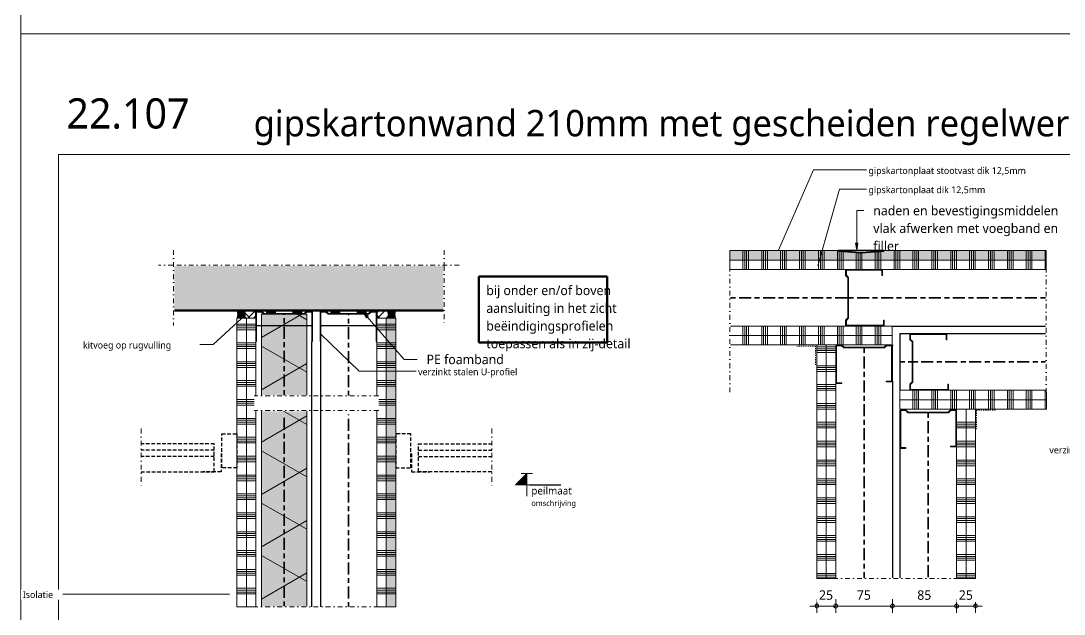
# Model space of a CAD drawing. Header units: millimetres. Extents: x -617 to 12931, y -7813 to -1363.
# Drawn here: x 4071 to 5451, y -3617 to -2831 of the extents above; entities that cross this region are included whole.
import ezdxf

# ---------------------------------------------------------------- set-up
doc = ezdxf.new("R2010")
doc.units = ezdxf.units.MM
for name, pattern in [('Center', [31.75, 6.35, -4.7625, 15.875, -4.7625]), ('Dash dot', [15.875, 6.35, -4.7625, 0, -4.7625]), ('Hidden', [7.14375, 4.7625, -2.38125]), ('Streep 1_5', [3, 1.5, -1.5])]:
    doc.linetypes.add(name, pattern=pattern)
for name, color, linetype, lineweight in [('A-ANNO-DIMS', 211, 'Continuous', 13), ('A-ANNO-DIMS-5', 211, 'Continuous', 13), ('A-ANNO-IDEN', 131, 'Continuous', 18), ('A-ANNO-NOTE', 131, 'Continuous', 18), ('A-DETL', 90, 'Continuous', 13), ('A-DETL-CNTR', 5, 'Center', 35), ('A-DETL-GENF', 92, 'Continuous', 18), ('A-DETL-HDLN', 90, 'Hidden', 25), ('A-DETL-MBND', 5, 'Continuous', 25), ('G-ANNO-TEXT', 231, 'Continuous', 13)]:
    doc.layers.add(name, color=color, linetype=linetype, lineweight=lineweight)
doc.styles.add('Segoe UI', font='segoeui.ttf', dxfattribs={"height": 7.5})
doc.styles.add('Segoe UI_1', font='segoeui.ttf', dxfattribs={"height": 10})
doc.styles.add('Segoe UI_2', font='segoeui.ttf', dxfattribs={"height": 9})
doc.styles.add('Segoe UI_3', font='segoeui.ttf', dxfattribs={"height": 12.5})
doc.styles.add('Segoe UI_5', font='segoeui.ttf', dxfattribs={"height": 40})
doc.styles.add('Segoe UI_6', font='segoeui.ttf', dxfattribs={"height": 35})
doc.dimstyles.new('2_5_mm', dxfattribs={"dimscale": 304.8, "dimtxt": 13.092049, "dimasz": 0.016404, "dimexe": 0.029528, "dimexo": 0.0625, "dimgap": 0.014764, "dimtad": 1, "dimdec": 0, "dimzin": 0, "dimdsep": 46, "dimtxsty": 'Segoe UI_3', "dimblk1": 'DOTBLANK', "dimblk2": 'DOTBLANK', "dimsah": 1, "dimcen": 0.09, "dimdle": 0.029528, "dimazin": 0, "dimtfac": 1, "dimtdec": 4, "dimtix": 1, "dimtmove": 0, "dimatfit": 3, "dimfxl": 0.029528, "dimfxlon": 1, "dimtvp": 1, "dimtfill": 1, "dimtolj": 1, "dimtzin": 0, "dimarcsym": 2})

# ---------------------------------------------------------------- blocks, each defined once
blk = doc.blocks.new('42 isolatie - Type 1-3760024-22_1 Principedetails metalstud')
at = {"layer": 'A-DETL-GENF'}
h = blk.add_hatch(color=256, dxfattribs=at)
h.paths.add_polyline_path([(386.8, -0.8), (128.6, -0.8), (128.6, -60.8), (386.8, -60.8)])
h.paths.add_polyline_path([(107.2, -60.8), (107.2, -0.8), (0.3, -0.8), (0.3, -60.8), (38.2, -60.8)])
at = {"layer": 'A-DETL-GENF', "lineweight": 13}
h = blk.add_hatch(dxfattribs=at)
h.set_pattern_fill('FP_2', color=256, style=0, pattern_type=2)
h.set_pattern_definition([(300, (0, -60.8), (-51.9615, -30), []), (240, (0, -60.8), (-51.9615, 30), [])])
h.paths.add_polyline_path([(386.8, -0.8), (128.6, -0.8), (128.6, -60.8), (386.8, -60.8)])
h.paths.add_polyline_path([(107.2, -60.8), (107.2, -0.8), (0.3, -0.8), (0.3, -60.8), (38.2, -60.8)])
at = {"layer": 'A-DETL-GENF'}
for p, q in [((107.2, -0.8), (0.3, -0.8)), ((0.3, -0.8), (0.3, -3.9)), ((107.2, -0.8), (0.3, -0.8)), ((0.3, -0.8), (0.3, -3.9)), ((0.3, -3.9), (0.3, -57.7)), ((386.8, -0.8), (128.6, -0.8)), ((386.8, -0.8), (128.6, -0.8)), ((0.3, -57.7), (0.3, -60.8)), ((0.3, -57.7), (0.3, -60.8)), ((0.3, -60.8), (107.2, -60.8)), ((0.3, -60.8), (107.2, -60.8)), ((128.6, -60.8), (386.8, -60.8)), ((128.6, -60.8), (386.8, -60.8))]:
    blk.add_line(p, q, dxfattribs=at)
blk = doc.blocks.new('40  gipsplaat - D12_5-V214-22_1 Principedetails metalstud')
at = {"layer": 'A-DETL-GENF', "lineweight": 13}
h = blk.add_hatch(dxfattribs=at)
h.set_pattern_fill('FP_256', color=256, style=0, pattern_type=2)
h.set_pattern_definition([(90, (-3234.827, -4381.69), (-25, 1e-15), []), (90, (-3237.327, -4381.69), (-25, 1e-15), []), (90, (-3239.827, -4381.69), (-25, 1e-15), []), (90, (-3242.327, -4381.69), (-25, 1e-15), [])])
h.paths.add_polyline_path([(382.5, -2.5), (381.5, -2.5), (381.5, 0), (123.4, 0), (123.4, -2.5), (101.9, -2.5), (101.9, 0), (0, 0), (0, -12.5), (382.5, -12.5)])
at = {"layer": 'A-DETL-GENF'}
for p, q in [((31, 0), (0, 0)), ((0, 0), (0, -2.7)), ((0, 0), (0, -2.7)), ((101.9, 0), (31, 0)), ((101.9, 0), (31, 0)), ((381.5, 0), (123.4, 0)), ((381.5, 0), (123.4, 0)), ((0, -2.7), (0, -12.5)), ((0, -2.7), (0, -12.5)), ((0, -12.5), (382.5, -12.5)), ((382.5, -12.5), (382.5, -2.5)), ((382.5, -12.5), (382.5, -2.5))]:
    blk.add_line(p, q, dxfattribs=at)
blk = doc.blocks.new('40  gipsplaat - D12_5-V215-22_1 Principedetails metalstud')
at = {"layer": 'A-DETL-GENF', "lineweight": 13}
h = blk.add_hatch(dxfattribs=at)
h.set_pattern_fill('FP_257', color=256, style=0, pattern_type=2)
h.set_pattern_definition([(90, (-3234.827, -4369.19), (-25, 1e-15), []), (90, (-3237.327, -4369.19), (-25, 1e-15), []), (90, (-3239.827, -4369.19), (-25, 1e-15), []), (90, (-3242.327, -4369.19), (-25, 1e-15), [])])
h.paths.add_polyline_path([(382.5, 0), (0, 0), (0, -12.5), (382.5, -12.5)])
at = {"layer": 'A-DETL-GENF'}
for p, q in [((382.5, 0), (0, 0)), ((0, 0), (0, -12.5)), ((382.5, 0), (0, 0)), ((382.5, -12.5), (382.5, 0)), ((382.5, -12.5), (382.5, 0)), ((0, -12.5), (382.5, -12.5)), ((0, -12.5), (382.5, -12.5))]:
    blk.add_line(p, q, dxfattribs=at)
blk = doc.blocks.new('40  gipsplaat - D12_5-V216-22_1 Principedetails metalstud')
at = {"layer": 'A-DETL-GENF', "lineweight": 13}
h = blk.add_hatch(dxfattribs=at)
h.set_pattern_fill('FP_258', color=256, style=0, pattern_type=2)
h.set_pattern_definition([(90, (-3234.827, -4554.19), (-25, 1e-15), []), (90, (-3237.327, -4554.19), (-25, 1e-15), []), (90, (-3239.827, -4554.19), (-25, 1e-15), []), (90, (-3242.327, -4554.19), (-25, 1e-15), [])])
h.paths.add_polyline_path([(382.5, 0), (0, 0), (0, -12.5), (101.9, -12.5), (101.9, -10), (123.4, -10), (123.4, -12.5), (381.5, -12.5), (381.5, -10), (382.5, -10)])
at = {"layer": 'A-DETL-GENF'}
for p, q in [((382.5, 0), (0, 0)), ((0, 0), (0, -9.8)), ((0, 0), (0, -9.8)), ((382.5, -10), (382.5, 0)), ((382.5, -10), (382.5, 0)), ((0, -9.8), (0, -12.5)), ((0, -9.8), (0, -12.5)), ((0, -12.5), (31, -12.5)), ((31, -12.5), (101.9, -12.5)), ((31, -12.5), (101.9, -12.5)), ((123.4, -12.5), (381.5, -12.5)), ((123.4, -12.5), (381.5, -12.5))]:
    blk.add_line(p, q, dxfattribs=at)
blk = doc.blocks.new('40  gipsplaat - stootvast D12_5-V217-22_1 Principedetails metalstud')
at = {"layer": 'A-DETL-GENF'}
blk.add_hatch(color=256, dxfattribs=at).paths.add_polyline_path([(382.5, 0), (0, 0), (0, -12.5), (382.5, -12.5)])
at = {"layer": 'A-DETL-GENF', "lineweight": 13}
h = blk.add_hatch(dxfattribs=at)
h.set_pattern_fill('FP_259', color=256, style=0, pattern_type=2)
h.set_pattern_definition([(90, (-3234.827, -4566.69), (-25, 1e-15), []), (90, (-3237.327, -4566.69), (-25, 1e-15), []), (90, (-3239.827, -4566.69), (-25, 1e-15), []), (90, (-3242.327, -4566.69), (-25, 1e-15), [])])
h.paths.add_polyline_path([(382.5, -12.5), (382.5, 0), (0, 0), (0, -12.5), (32.9, -12.5)])
at = {"layer": 'A-DETL-GENF'}
for p, q in [((382.5, 0), (0, 0)), ((0, 0), (0, -12.5)), ((382.5, 0), (0, 0)), ((382.5, -12.5), (382.5, 0)), ((382.5, -12.5), (382.5, 0)), ((0, -12.5), (382.5, -12.5)), ((0, -12.5), (382.5, -12.5))]:
    blk.add_line(p, q, dxfattribs=at)
blk = doc.blocks.new('00 afbreeklijn 1 s l - Type 1-V18-22_1 Principedetails metalstud')
at = {"layer": 'A-DETL-GENF', "linetype": 'Dash dot'}
blk.add_line((145, 0), (-20, 0), dxfattribs=at)
blk = doc.blocks.new('00 afbreeklijn 1 s l - Type 1-2338397-22_1 Principedetails metalstud')
at = {"layer": 'A-DETL-GENF', "linetype": 'Dash dot'}
blk.add_line((57, 0), (-20, 0), dxfattribs=at)
blk = doc.blocks.new('00 afbreeklijn 1 s l - Type 1-2338398-22_1 Principedetails metalstud')
at = {"layer": 'A-DETL-GENF', "linetype": 'Dash dot'}
blk.add_line((57, 0), (-20, 0), dxfattribs=at)
blk = doc.blocks.new('00 afbreeklijn 1 s l - Type 1-2338400-22_1 Principedetails metalstud')
at = {"layer": 'A-DETL-GENF', "linetype": 'Dash dot'}
for p, q in [((145, 0), (-20, 0)), ((145, -19.5), (-20, -19.5))]:
    blk.add_line(p, q, dxfattribs=at)
blk = doc.blocks.new('22 metalstud profiel - 75 mm hor-4394542-22_1 Principedetails metalstud')
at = {"layer": 'A-DETL-GENF'}
for points in [[(-36.5, 40), (-37.5, 40), (-37.5, 1), (-36.5, 0), (-29.5, 0), (-26.5, 3), (26.5, 3), (29.5, 0), (36.5, 0), (37.5, 1), (37.5, 40), (36.5, 40), (36.5, 1), (29.9, 1), (26.9, 4), (-26.9, 4), (-29.9, 1), (-36.5, 1)], [(-23.5, 3), (-23.5, -1), (-11.5, -1), (-11.5, 3)], [(23.5, 3), (11.5, 3), (11.5, -1), (23.5, -1)]]:
    blk.add_hatch(color=256, dxfattribs=at).paths.add_polyline_path(points)
for p, q in [((-36.5, 40), (-37.5, 40)), ((-37.5, 40), (-37.5, 1)), ((-36.5, 1), (-36.5, 40)), ((36.5, 40), (36.5, 1)), ((37.5, 40), (36.5, 40)), ((37.5, 40), (36.5, 40)), ((37.5, 1), (37.5, 40)), ((-37.5, 1), (-36.5, 0)), ((-29.9, 1), (-36.5, 1)), ((-26.9, 4), (-29.9, 1)), ((-29.5, 0), (-26.5, 3)), ((26.9, 4), (-26.9, 4)), ((-26.5, 3), (26.5, 3)), ((-23.5, 3), (-23.5, -1)), ((-11.5, -1), (-11.5, 3)), ((11.5, 3), (11.5, -1)), ((23.5, -1), (23.5, 3)), ((26.5, 3), (29.5, 0)), ((29.9, 1), (26.9, 4)), ((36.5, 1), (29.9, 1)), ((36.5, 0), (37.5, 1)), ((-36.5, 0), (-29.5, 0)), ((29.5, 0), (36.5, 0))]:
    blk.add_line(p, q, dxfattribs=at)
blk = doc.blocks.new('40  gipsplaat - D12_5-V221-22_1 Principedetails metalstud')
at = {"layer": 'A-DETL-GENF', "lineweight": 13}
h = blk.add_hatch(dxfattribs=at)
h.set_pattern_fill('FP_262', color=256, style=0, pattern_type=2)
h.set_pattern_definition([(90, (-4998.935, 3160.406), (-25, 1e-15), []), (90, (-4996.435, 3160.406), (-25, 1e-15), []), (90, (-4993.935, 3160.406), (-25, 1e-15), []), (90, (-4991.435, 3160.406), (-25, 1e-15), [])])
h.paths.add_polyline_path([(1, 0), (417.7, 0), (417.7, 2.5), (418.7, 2.5), (418.7, 12.5), (0, 12.5), (0, 2.5), (1, 2.5)])
at = {"layer": 'A-DETL-GENF'}
for p, q in [((418.7, 12.5), (0, 12.5)), ((0, 12.5), (0, 2.5)), ((0, 12.5), (0, 2.5)), ((1, 0), (154.1, 0)), ((1, 0), (154.1, 0)), ((154.1, 0), (193.1, 0)), ((193.1, 0), (201.1, 0)), ((201.1, 0), (417.7, 0)), ((201.1, 0), (417.7, 0)), ((418.7, 2.5), (418.7, 12.5)), ((418.7, 2.5), (418.7, 12.5))]:
    blk.add_line(p, q, dxfattribs=at)
blk = doc.blocks.new('40  gipsplaat - stootvast D12_5-V222-22_1 Principedetails metalstud')
at = {"layer": 'A-DETL-GENF'}
blk.add_hatch(color=256, dxfattribs=at).paths.add_polyline_path([(0, 0), (418.7, 0), (418.7, 12.5), (203.8, 12.5), (203.8, 11.5), (174.3, 9.5), (173.3, 9.5), (143.8, 11.5), (143.8, 12.5), (0, 12.5)])
at = {"layer": 'A-DETL-GENF', "lineweight": 13}
h = blk.add_hatch(dxfattribs=at)
h.set_pattern_fill('FP_263', color=256, style=0, pattern_type=2)
h.set_pattern_definition([(90, (-4998.935, 3147.906), (-25, 1e-15), []), (90, (-4996.435, 3147.906), (-25, 1e-15), []), (90, (-4993.935, 3147.906), (-25, 1e-15), []), (90, (-4991.435, 3147.906), (-25, 1e-15), [])])
h.paths.add_polyline_path([(0, 0), (418.7, 0), (418.7, 12.5), (203.8, 12.5), (203.8, 11.5), (174.3, 9.5), (173.3, 9.5), (143.8, 11.5), (143.8, 12.5), (0, 12.5)])
at = {"layer": 'A-DETL-GENF'}
for p, q in [((143.8, 12.5), (0, 12.5)), ((0, 12.5), (0, 0)), ((143.8, 12.5), (0, 12.5)), ((0, 12.5), (0, 0)), ((0, 0), (418.7, 0)), ((0, 0), (418.7, 0)), ((418.7, 12.5), (203.8, 12.5)), ((418.7, 12.5), (203.8, 12.5)), ((418.7, 0), (418.7, 12.5)), ((418.7, 0), (418.7, 12.5))]:
    blk.add_line(p, q, dxfattribs=at)
blk = doc.blocks.new('40  gipsplaat - D12_5-V223-22_1 Principedetails metalstud')
at = {"layer": 'A-DETL-GENF', "lineweight": 13}
h = blk.add_hatch(dxfattribs=at)
h.set_pattern_fill('FP_264', color=256, style=0, pattern_type=2)
h.set_pattern_definition([(90, (-5223.866, 3332.906), (-25, 1e-15), []), (90, (-5221.366, 3332.906), (-25, 1e-15), []), (90, (-5218.866, 3332.906), (-25, 1e-15), []), (90, (-5216.366, 3332.906), (-25, 1e-15), [])])
h.paths.add_polyline_path([(14.2, 0), (193.8, 0), (193.8, 10), (192.8, 10), (192.8, 12.5), (0, 12.5), (0, 0), (13.2, 0)])
at = {"layer": 'A-DETL-GENF'}
for p, q in [((14.2, 12.5), (0, 12.5)), ((0, 12.5), (0, 0)), ((14.2, 12.5), (0, 12.5)), ((0, 12.5), (0, 0)), ((0, 0), (193.8, 0)), ((53.2, 12.5), (14.2, 12.5)), ((63.2, 12.5), (53.2, 12.5)), ((192.8, 12.5), (63.2, 12.5)), ((192.8, 12.5), (63.2, 12.5)), ((193.8, 0), (193.8, 10)), ((193.8, 0), (193.8, 10))]:
    blk.add_line(p, q, dxfattribs=at)
blk = doc.blocks.new('40  gipsplaat - D12_5-V224-22_1 Principedetails metalstud')
at = {"layer": 'A-DETL-GENF', "lineweight": 13}
h = blk.add_hatch(dxfattribs=at)
h.set_pattern_fill('FP_265', color=256, style=0, pattern_type=2)
h.set_pattern_definition([(90, (-5223.866, 3345.406), (-25, 1e-15), []), (90, (-5221.366, 3345.406), (-25, 1e-15), []), (90, (-5218.866, 3345.406), (-25, 1e-15), []), (90, (-5216.366, 3345.406), (-25, 1e-15), [])])
h.paths.add_polyline_path([(152.68, 0), (193.75, 0), (193.75, 12.5), (0, 12.5), (0, 0), (100, 0)])
at = {"layer": 'A-DETL-GENF'}
for p, q in [((193.75, 12.5), (0, 12.5)), ((0, 12.5), (0, 0)), ((193.75, 12.5), (0, 12.5)), ((0, 12.5), (0, 0)), ((0, 0), (75, 0)), ((0, 0), (75, 0)), ((75, 0), (100, 0)), ((100, 0), (193.75, 0)), ((100, 0), (193.75, 0)), ((193.75, 0), (193.75, 12.5)), ((193.75, 0), (193.75, 12.5))]:
    blk.add_line(p, q, dxfattribs=at)
blk = doc.blocks.new('40  gipsplaat - D12_5-V225-22_1 Principedetails metalstud')
at = {"layer": 'A-DETL-GENF', "lineweight": 13}
h = blk.add_hatch(dxfattribs=at)
h.set_pattern_fill('FP_266', color=256, style=0, pattern_type=2)
h.set_pattern_definition([(270, (3579.633, 5321.366), (25, 1e-15), []), (270, (3582.133, 5321.366), (25, 1e-15), []), (270, (3584.633, 5321.366), (25, 1e-15), []), (270, (3587.133, 5321.366), (25, 1e-15), [])])
h.paths.add_polyline_path([(0, 0), (224.2, 0), (224.2, 12.5), (1, 12.5), (1, 10), (0, 10)])
at = {"layer": 'A-DETL-GENF'}
for p, q in [((0, 10), (0, 0)), ((0, 10), (0, 0)), ((0, 0), (224.2, 0)), ((175.2, 12.5), (1, 12.5)), ((175.2, 12.5), (1, 12.5)), ((183.2, 12.5), (175.2, 12.5)), ((222.2, 12.5), (183.2, 12.5)), ((224.2, 12.5), (222.2, 12.5)), ((224.2, 12.5), (222.2, 12.5)), ((224.2, 0), (224.2, 12.5)), ((224.2, 0), (224.2, 12.5))]:
    blk.add_line(p, q, dxfattribs=at)
blk = doc.blocks.new('40  gipsplaat - D12_5-V226-22_1 Principedetails metalstud')
at = {"layer": 'A-DETL-GENF', "lineweight": 13}
h = blk.add_hatch(dxfattribs=at)
h.set_pattern_fill('FP_267', color=256, style=0, pattern_type=2)
h.set_pattern_definition([(270, (3579.633, 5333.866), (25, 1e-15), []), (270, (3582.133, 5333.866), (25, 1e-15), []), (270, (3584.633, 5333.866), (25, 1e-15), []), (270, (3587.133, 5333.866), (25, 1e-15), [])])
h.paths.add_polyline_path([(0, 0), (224.2, 0), (224.2, 12.5), (0, 12.5)])
at = {"layer": 'A-DETL-GENF'}
for p, q in [((224.2, 12.5), (0, 12.5)), ((0, 12.5), (0, 0)), ((224.2, 12.5), (0, 12.5)), ((0, 12.5), (0, 0)), ((0, 0), (224.2, 0)), ((0, 0), (224.2, 0)), ((224.2, 0), (224.2, 12.5)), ((224.2, 0), (224.2, 12.5))]:
    blk.add_line(p, q, dxfattribs=at)
blk = doc.blocks.new('40  gipsplaat - D12_5-2957497-22_1 Principedetails metalstud')
at = {"layer": 'A-DETL-GENF', "lineweight": 13}
h = blk.add_hatch(dxfattribs=at)
h.set_pattern_fill('FP_268', color=256, style=0, pattern_type=2)
h.set_pattern_definition([(270, (3579.633, 5136.366), (25, 1e-15), []), (270, (3582.133, 5136.366), (25, 1e-15), []), (270, (3584.633, 5136.366), (25, 1e-15), []), (270, (3587.133, 5136.366), (25, 1e-15), [])])
h.paths.add_polyline_path([(0, 0), (0, -10), (1, -10), (1, -12.5), (309.2, -12.5), (309.2, 0), (1, 0)])
at = {"layer": 'A-DETL-GENF'}
for p, q in [((309.2, 0), (0, 0)), ((0, 0), (0, -10)), ((0, 0), (0, -10)), ((309.2, -12.5), (309.2, 0)), ((309.2, -12.5), (309.2, 0)), ((1, -12.5), (259.2, -12.5)), ((1, -12.5), (259.2, -12.5)), ((259.2, -12.5), (269.2, -12.5)), ((269.2, -12.5), (308.2, -12.5)), ((308.2, -12.5), (309.2, -12.5)), ((308.2, -12.5), (309.2, -12.5))]:
    blk.add_line(p, q, dxfattribs=at)
blk = doc.blocks.new('40  gipsplaat - D12_5-V227-22_1 Principedetails metalstud')
at = {"layer": 'A-DETL-GENF', "lineweight": 13}
h = blk.add_hatch(dxfattribs=at)
h.set_pattern_fill('FP_269', color=256, style=0, pattern_type=2)
h.set_pattern_definition([(270, (3579.633, 5123.866), (25, 1e-15), []), (270, (3582.133, 5123.866), (25, 1e-15), []), (270, (3584.633, 5123.866), (25, 1e-15), []), (270, (3587.133, 5123.866), (25, 1e-15), [])])
h.paths.add_polyline_path([(0, -12.5), (309.2, -12.5), (309.2, 0), (0, 0)])
at = {"layer": 'A-DETL-GENF'}
for p, q in [((309.2, 0), (0, 0)), ((0, 0), (0, -12.5)), ((309.2, 0), (0, 0)), ((0, 0), (0, -12.5)), ((309.2, -12.5), (309.2, 0)), ((0, -12.5), (309.2, -12.5)), ((0, -12.5), (309.2, -12.5))]:
    blk.add_line(p, q, dxfattribs=at)
blk = doc.blocks.new('22 metalstud profiel - 75 mm vert-4394541-22_1 Principedetails metalstud')
at = {"layer": 'A-DETL-GENF'}
blk.add_hatch(color=256, dxfattribs=at).paths.add_polyline_path([(29.5, 0), (26.5, -3), (-26.5, -3), (-29.5, 0), (-36.5, 0), (-37.5, -1), (-37.5, -50), (-36.5, -51), (-29.5, -51), (-29.5, -50), (-36.5, -50), (-36.5, -1), (-29.9, -1), (-26.9, -4), (26.9, -4), (29.9, -1), (36.5, -1), (36.5, -48), (29.5, -48), (29.5, -49), (36.5, -49), (37.5, -48), (37.5, -1), (36.5, 0)])
for p, q in [((-36.5, 0), (-37.5, -1)), ((-29.5, 0), (-36.5, 0)), ((-26.5, -3), (-29.5, 0)), ((29.5, 0), (26.5, -3)), ((36.5, 0), (29.5, 0)), ((37.5, -1), (36.5, 0)), ((-37.5, -1), (-37.5, -50)), ((-36.5, -50), (-36.5, -1)), ((-36.5, -1), (-29.9, -1)), ((-29.9, -1), (-26.9, -4)), ((-26.9, -4), (26.9, -4)), ((26.5, -3), (-26.5, -3)), ((26.9, -4), (29.9, -1)), ((29.9, -1), (36.5, -1)), ((36.5, -1), (36.5, -48)), ((37.5, -48), (37.5, -1)), ((-37.5, -50), (-36.5, -51)), ((-29.5, -50), (-36.5, -50)), ((-36.5, -51), (-29.5, -51)), ((-29.5, -51), (-29.5, -50)), ((36.5, -48), (29.5, -48)), ((29.5, -48), (29.5, -49)), ((29.5, -49), (36.5, -49)), ((36.5, -49), (37.5, -48))]:
    blk.add_line(p, q, dxfattribs=at)
blk = doc.blocks.new('22 metalstud profiel - 75 mm vert-V64-22_1 Principedetails metalstud')
at = {"layer": 'A-DETL-GENF'}
blk.add_hatch(color=256, dxfattribs=at).paths.add_polyline_path([(-37.5, -50), (-36.5, -51), (-29.5, -51), (-29.5, -50), (-36.5, -50), (-36.5, -1), (-29.9, -1), (-26.9, -4), (26.9, -4), (29.9, -1), (36.5, -1), (36.5, -48), (29.5, -48), (29.5, -49), (36.5, -49), (37.5, -48), (37.5, -1), (36.5, 0), (29.5, 0), (26.5, -3), (-26.5, -3), (-29.5, 0), (-36.5, 0), (-37.5, -1)])
for p, q in [((-36.5, 0), (-37.5, -1)), ((-29.5, 0), (-36.5, 0)), ((-26.5, -3), (-29.5, 0)), ((29.5, 0), (26.5, -3)), ((36.5, 0), (29.5, 0)), ((37.5, -1), (36.5, 0)), ((-36.5, -50), (-36.5, -1)), ((-36.5, -1), (-29.9, -1)), ((-29.9, -1), (-26.9, -4)), ((-26.9, -4), (26.9, -4)), ((26.5, -3), (-26.5, -3)), ((26.9, -4), (29.9, -1)), ((29.9, -1), (36.5, -1)), ((36.5, -1), (36.5, -48)), ((37.5, -48), (37.5, -1)), ((-37.5, -50), (-36.5, -51)), ((-29.5, -50), (-36.5, -50)), ((-36.5, -51), (-29.5, -51)), ((-29.5, -51), (-29.5, -50)), ((36.5, -48), (29.5, -48)), ((29.5, -48), (29.5, -49)), ((29.5, -49), (36.5, -49)), ((36.5, -49), (37.5, -48))]:
    blk.add_line(p, q, dxfattribs=at)
blk = doc.blocks.new('40  gipsplaat - D12_5-V228-22_1 Principedetails metalstud')
at = {"layer": 'A-DETL-GENF', "lineweight": 13}
h = blk.add_hatch(dxfattribs=at)
h.set_pattern_fill('FP_270', color=256, style=0, pattern_type=2)
h.set_pattern_definition([(90, (-4998.935, 3247.906), (-25, 1e-15), []), (90, (-4996.435, 3247.906), (-25, 1e-15), []), (90, (-4993.935, 3247.906), (-25, 1e-15), []), (90, (-4991.435, 3247.906), (-25, 1e-15), [])])
h.paths.add_polyline_path([(1, 0), (214.9, 0), (214.9, 12.5), (1, 12.5)])
at = {"layer": 'A-DETL-GENF'}
for p, q in [((214.9, 12.5), (1, 12.5)), ((214.9, 12.5), (1, 12.5)), ((1, 0), (214.9, 0)), ((214.9, 0), (214.9, 12.5)), ((214.9, 0), (214.9, 12.5))]:
    blk.add_line(p, q, dxfattribs=at)
blk = doc.blocks.new('40  gipsplaat - D12_5-V229-22_1 Principedetails metalstud')
at = {"layer": 'A-DETL-GENF', "lineweight": 13}
h = blk.add_hatch(dxfattribs=at)
h.set_pattern_fill('FP_271', color=256, style=0, pattern_type=2)
h.set_pattern_definition([(90, (-4998.935, 3260.406), (-25, 1e-15), []), (90, (-4996.435, 3260.406), (-25, 1e-15), []), (90, (-4993.935, 3260.406), (-25, 1e-15), []), (90, (-4991.435, 3260.406), (-25, 1e-15), [])])
h.paths.add_polyline_path([(150.9, 0), (214.9, 0), (214.9, 12.5), (1, 12.5), (1, 0), (147.9, 0)])
at = {"layer": 'A-DETL-GENF'}
for p, q in [((214.9, 12.5), (1, 12.5)), ((214.9, 12.5), (1, 12.5)), ((1, 0), (140.9, 0)), ((1, 0), (140.9, 0)), ((140.9, 0), (147.9, 0)), ((147.9, 0), (206.9, 0)), ((147.9, 0), (206.9, 0)), ((206.9, 0), (213.9, 0)), ((213.9, 0), (214.9, 0)), ((213.9, 0), (214.9, 0)), ((214.9, 0), (214.9, 12.5)), ((214.9, 0), (214.9, 12.5))]:
    blk.add_line(p, q, dxfattribs=at)
blk = doc.blocks.new('30 kitvoeg op rugvulling - holle kitvoeg 10mm-4457901-22_1 Principedetails metalstud')
at = {"layer": 'A-DETL-GENF', "lineweight": 13}
h = blk.add_hatch(dxfattribs=at)
h.set_pattern_fill('FP_280', color=256, style=0, pattern_type=2)
h.set_pattern_definition([(135, (-3214.827, -4356.703), (-10.6066, -10.6066), []), (225, (-3214.827, -4356.703), (10.6066, -10.6066), [])])
h.paths.add_polyline_path([(10, 22.3), (8.8, 23.4), (7.4, 24.1), (5.8, 24.5), (4.2, 24.5), (2.6, 24.1), (1.2, 23.4), (0, 22.3), (0, 12.2), (1.2, 11.1), (2.6, 10.3), (4.2, 9.9), (5.8, 9.9), (7.4, 10.3), (8.8, 11.1), (10, 12.2)])
blk.add_hatch(color=256, dxfattribs=at).paths.add_polyline_path([(10, 9.9), (10, 12.2), (8.8, 11.1), (7.4, 10.3), (5.8, 9.9), (4.2, 9.9), (2.6, 10.3), (1.2, 11.1), (0, 12.2), (0, 0), (3.3, 0.9), (6.7, 0.9), (10, 0)])
blk.add_line((10, 12.2), (10, 22.3), dxfattribs=at)
at = {"layer": 'A-DETL-GENF'}
blk.add_line((10, 0), (10, 12.2), dxfattribs=at)
at = {"layer": 'A-DETL-GENF', "lineweight": 13}
for centre, start, end in [((5, 17.9), 41.4096, 138.5904), ((5, 16.6), 221.4096, 318.5904)]:
    blk.add_arc(centre, 6.67, start, end, dxfattribs=at)
at = {"layer": 'A-DETL-GENF'}
blk.add_open_spline([(0, 0), (1.1, 0.4), (3.3, 1), (6.7, 1), (8.9, 0.4), (10, 0)], degree=3, dxfattribs=at)
blk = doc.blocks.new('30 kitvoeg op rugvulling - holle kitvoeg 10mm-4457900-22_1 Principedetails metalstud')
at = {"layer": 'A-DETL-GENF', "lineweight": 13}
blk.add_hatch(color=256, dxfattribs=at).paths.add_polyline_path([(10, -11.1), (10, 0), (6.7, -0.9), (3.3, -0.9), (0, 0), (0, -12.2), (1.2, -11.1), (2.6, -10.3), (4.2, -9.9), (5.8, -9.9), (7.4, -10.3), (8.8, -11.1), (10, -12.2)])
h = blk.add_hatch(dxfattribs=at)
h.set_pattern_fill('FP_281', color=256, style=0, pattern_type=2)
h.set_pattern_definition([(135, (-3214.827, -4566.689), (-10.6066, -10.6066), []), (225, (-3214.827, -4566.689), (10.6066, -10.6066), [])])
h.paths.add_polyline_path([(10, -12.2), (8.8, -11.1), (7.4, -10.3), (5.8, -9.9), (4.2, -9.9), (2.6, -10.3), (1.2, -11.1), (0, -12.2), (0, -22.3), (1.2, -23.4), (2.6, -24.1), (4.2, -24.5), (5.8, -24.5), (7.4, -24.1), (8.8, -23.4), (10, -22.3)])
at = {"layer": 'A-DETL-GENF'}
blk.add_line((10, -12.2), (10, 0), dxfattribs=at)
at = {"layer": 'A-DETL-GENF', "lineweight": 13}
blk.add_line((10, -22.3), (10, -12.2), dxfattribs=at)
for centre, start, end in [((5, -16.6), 41.4096, 138.5904), ((5, -17.9), 221.4096, 318.5904)]:
    blk.add_arc(centre, 6.67, start, end, dxfattribs=at)
at = {"layer": 'A-DETL-GENF'}
blk.add_open_spline([(10, 0), (8.9, -0.4), (6.7, -1), (3.3, -1), (1.1, -0.4), (0, 0)], degree=3, dxfattribs=at)
blk = doc.blocks.new('42 voegband - 42 DI voegband s e-2057820-22_1 Principedetails metalstud')
at = {"layer": 'A-DETL-GENF', "linetype": 'Streep 1_5'}
for p, q in [((-1.5, -1.5), (-26.5, -1.5)), ((-1.5, -26.5), (-1.5, -1.5))]:
    blk.add_line(p, q, dxfattribs=at)
blk = doc.blocks.new('23 vloerweergave - 23 DI vloerweergave s e-4415485-22_1 Principedetails metalstud')
at = {"layer": 'A-DETL-GENF', "linetype": 'Dash dot'}
blk.add_hatch(color=256, dxfattribs=at).paths.add_polyline_path([(111.9, 0), (178, 0), (178, 59), (-178, 59), (-178, 0), (53.2, 0)])
for p, q in [((-179, 80), (-179, -20)), ((179, 80), (179, 61)), ((-180, 60), (-199, 60)), ((199, 60), (-178, 60)), ((179, 59), (179, -20))]:
    blk.add_line(p, q, dxfattribs=at)
at = {"layer": 'A-DETL-GENF', "lineweight": 50}
blk.add_line((-178, 0), (178, 0), dxfattribs=at)
blk = doc.blocks.new('DIMBLOCK117-22_1 Principedetails metalstud')
at = {"layer": 'A-ANNO-DIMS-5'}
for p, q in [((5123.9, -3606.1), (5123.9, -3597.1)), ((5148.9, -3606.1), (5148.9, -3597.1)), ((5114.9, -3606.1), (5148.9, -3606.1)), ((5123.9, -3606.1), (5123.9, -3615.1)), ((5148.9, -3606.1), (5148.9, -3615.1))]:
    blk.add_line(p, q, dxfattribs=at)
for centre in [(5123.9, -3606.1), (5148.9, -3606.1)]:
    blk.add_circle(centre, 2.5, dxfattribs=at)
at = {"layer": 'A-ANNO-DIMS-5', "color": 0, "insert": (5126.8, -3585.3), "char_height": 12.5, "width": 22.852, "attachment_point": 1, "line_spacing_factor": 1.142579, "style": 'Segoe UI_3', "bg_fill": 3, "box_fill_scale": 1.25, "bg_fill_color": 9, "bg_fill_true_color": 13158600, "bg_fill_transparency": 0}
blk.add_mtext('25', dxfattribs=at)
blk = doc.blocks.new('_DotBlank')
at = {"color": 0, "linetype": 'ByBlock', "lineweight": -2}
blk.add_line((-0.5, 0), (-1, 0), dxfattribs=at)
blk.add_circle((0, 0), 0.5, dxfattribs=at)
blk = doc.blocks.new('DIMBLOCK118-22_1 Principedetails metalstud')
at = {"layer": 'A-ANNO-DIMS-5'}
for p, q in [((5148.9, -3606.1), (5148.9, -3597.1)), ((5223.9, -3606.1), (5223.9, -3597.1)), ((5148.9, -3606.1), (5223.9, -3606.1)), ((5148.9, -3606.1), (5148.9, -3615.1)), ((5223.9, -3606.1), (5223.9, -3615.1))]:
    blk.add_line(p, q, dxfattribs=at)
for centre in [(5148.9, -3606.1), (5223.9, -3606.1)]:
    blk.add_circle(centre, 2.5, dxfattribs=at)
at = {"layer": 'A-ANNO-DIMS-5', "color": 0, "insert": (5176.8, -3585.3), "char_height": 12.5, "width": 22.852, "attachment_point": 1, "line_spacing_factor": 1.142579, "style": 'Segoe UI_3', "bg_fill": 3, "box_fill_scale": 1.25, "bg_fill_color": 9, "bg_fill_true_color": 13158600, "bg_fill_transparency": 0}
blk.add_mtext('75', dxfattribs=at)
blk = doc.blocks.new('DIMBLOCK119-22_1 Principedetails metalstud')
at = {"layer": 'A-ANNO-DIMS-5'}
for p, q in [((5223.9, -3606.1), (5223.9, -3597.1)), ((5308.9, -3606.1), (5308.9, -3597.1)), ((5223.9, -3606.1), (5308.9, -3606.1)), ((5223.9, -3606.1), (5223.9, -3615.1)), ((5308.9, -3606.1), (5308.9, -3615.1))]:
    blk.add_line(p, q, dxfattribs=at)
for centre in [(5223.9, -3606.1), (5308.9, -3606.1)]:
    blk.add_circle(centre, 2.5, dxfattribs=at)
at = {"layer": 'A-ANNO-DIMS-5', "color": 0, "insert": (5256.8, -3585.3), "char_height": 12.5, "width": 22.852, "attachment_point": 1, "line_spacing_factor": 1.142579, "style": 'Segoe UI_3', "bg_fill": 3, "box_fill_scale": 1.25, "bg_fill_color": 9, "bg_fill_true_color": 13158600, "bg_fill_transparency": 0}
blk.add_mtext('85', dxfattribs=at)
blk = doc.blocks.new('DIMBLOCK120-22_1 Principedetails metalstud')
at = {"layer": 'A-ANNO-DIMS-5'}
for p, q in [((5308.9, -3606.1), (5308.9, -3597.1)), ((5333.9, -3606.1), (5333.9, -3597.1)), ((5308.9, -3606.1), (5342.9, -3606.1)), ((5308.9, -3606.1), (5308.9, -3615.1)), ((5333.9, -3606.1), (5333.9, -3615.1))]:
    blk.add_line(p, q, dxfattribs=at)
for centre in [(5308.9, -3606.1), (5333.9, -3606.1)]:
    blk.add_circle(centre, 2.5, dxfattribs=at)
at = {"layer": 'A-ANNO-DIMS-5', "color": 0, "insert": (5311.8, -3585.3), "char_height": 12.5, "width": 22.852, "attachment_point": 1, "line_spacing_factor": 1.142579, "style": 'Segoe UI_3', "bg_fill": 3, "box_fill_scale": 1.25, "bg_fill_color": 9, "bg_fill_true_color": 13158600, "bg_fill_transparency": 0}
blk.add_mtext('25', dxfattribs=at)

msp = doc.modelspace()

# ---------------------------------------------------------------- hatches: boundary and pattern name
at = {"layer": 'A-ANNO-NOTE'}
msp.add_hatch(color=256, dxfattribs=at).paths.add_polyline_path([(4740.1, -3445.4), (4740.1, -3430.4), (4725.1, -3445.4)])
at = {"layer": 'G-ANNO-TEXT'}
for points in [[(5176.9, -3134.8), (5178.4, -3125.8), (5175.3, -3125.8)], [(4523.2, -3216.5), (4527.9, -3224.3), (4530.3, -3222.2)]]:
    msp.add_hatch(color=7, dxfattribs=at).paths.add_polyline_path(points)

# ---------------------------------------------------------------- linework, layer by layer
at = {"layer": 'A-ANNO-IDEN'}
for p, q in [((5073.3, -3135), (5119.4, -3028.7)), ((5119.4, -3028.7), (5192.2, -3028.7)), ((5125.3, -3155.7), (5153.8, -3054.1)), ((5153.8, -3054.1), (5192.2, -3054.1)), ((4367.9, -3220.5), (4325.1, -3259.8)), ((4467.7, -3246.2), (4518.4, -3295.2)), ((4325.1, -3259.8), (4278.9, -3259.8)), ((4518.4, -3295.2), (4596.3, -3295.2)), ((4346.8, -3590.2), (4115.2, -3590.2))]:
    msp.add_line(p, q, dxfattribs=at)
at = {"layer": 'A-ANNO-NOTE'}
msp.add_line((4732.6, -3430.4), (4747.6, -3430.4), dxfattribs=at)
at = {"layer": 'A-DETL', "lineweight": 18}
for p, q in [((4070.7, -2848.2), (4070.7, -1363.2)), ((4070.7, -2848.2), (8270.7, -2848.2)), ((4070.7, -4333.2), (4070.7, -2848.2)), ((4120.7, -4283.2), (4120.7, -3008.2)), ((4120.7, -3008.2), (6120.7, -3008.2))]:
    msp.add_line(p, q, dxfattribs=at)
at = {"layer": 'A-DETL', "lineweight": 35}
for p, q in [((5212.8, -3135.4), (5152.8, -3135.4)), ((5152.8, -3135.4), (5152.8, -3136.4)), ((5152.8, -3136.4), (5182.3, -3138.4)), ((5182.3, -3138.4), (5183.3, -3138.4)), ((5183.3, -3138.4), (5212.8, -3136.4)), ((5212.8, -3136.4), (5212.8, -3135.4))]:
    msp.add_line(p, q, dxfattribs=at)
at = {"layer": 'A-DETL', "lineweight": 50}
for p, q in [((4676.7, -3169.6), (4846.7, -3169.6)), ((4676.7, -3257.1), (4676.7, -3169.6)), ((4846.7, -3169.6), (4846.7, -3257.1)), ((4846.7, -3257.1), (4676.7, -3257.1))]:
    msp.add_line(p, q, dxfattribs=at)
at = {"layer": 'A-DETL-CNTR'}
for p, q in [((5009.9, -3197.9), (5165, -3197.9)), ((5166, -3197.9), (5426.6, -3197.9)), ((4419.2, -3326.7), (4419.2, -3219.8)), ((4504.2, -3327.4), (4504.2, -3219.8)), ((5186.4, -3264.4), (5186.4, -3568.6)), ((5233.9, -3282.9), (5250.1, -3282.9)), ((5251.1, -3282.9), (5426.6, -3282.9)), ((4419.2, -3606.3), (4419.2, -3352.4)), ((4504.2, -3607.3), (4504.2, -3352.4)), ((5271.4, -3350.4), (5271.4, -3568.6))]:
    msp.add_line(p, q, dxfattribs=at)
at = {"layer": 'A-DETL-HDLN'}
for p, q in [((4336.7, -3378.2), (4356.7, -3378.2)), ((4336.7, -3423.2), (4336.7, -3378.2)), ((4356.7, -3378.2), (4356.7, -3423.2)), ((4586.7, -3378.2), (4566.7, -3378.2)), ((4566.7, -3378.2), (4566.7, -3423.2)), ((4586.7, -3423.2), (4586.7, -3378.2)), ((4326.7, -3391.2), (4229.7, -3391.2)), ((4326.7, -3428.2), (4326.7, -3391.2)), ((4596.7, -3428.2), (4596.7, -3391.2)), ((4596.7, -3391.2), (4693.7, -3391.2)), ((4326.7, -3399.7), (4229.7, -3399.7)), ((4326.7, -3408.2), (4229.7, -3408.2)), ((4335.7, -3404.2), (4335.7, -3428.2)), ((4587.7, -3404.2), (4587.7, -3428.2)), ((4596.7, -3399.7), (4693.7, -3399.7)), ((4596.7, -3408.2), (4693.7, -3408.2)), ((4356.7, -3423.2), (4336.7, -3423.2)), ((4566.7, -3423.2), (4586.7, -3423.2)), ((4229.7, -3428.2), (4326.7, -3428.2)), ((4335.7, -3428.2), (4311.7, -3428.2)), ((4587.7, -3428.2), (4611.7, -3428.2)), ((4693.7, -3428.2), (4596.7, -3428.2))]:
    msp.add_line(p, q, dxfattribs=at)
at = {"layer": 'A-DETL-MBND'}
for p, q in [((4382.7, -3234.8), (4455.7, -3234.8)), ((4467.7, -3234.8), (4540.7, -3234.8)), ((5223.9, -3235.4), (5426.6, -3235.4)), ((4455.7, -3607.3), (4455.7, -3255.8)), ((4467.7, -3607.3), (4467.7, -3255.8)), ((5233.9, -3245.4), (5248.1, -3245.4)), ((5233.9, -3245.4), (5233.9, -3320.4)), ((5295.1, -3245.4), (5426.6, -3245.4)), ((5223.9, -3260.4), (5223.9, -3261.4)), ((5223.9, -3308.4), (5223.9, -3568.6)), ((5233.9, -3396.4), (5233.9, -3568.6))]:
    msp.add_line(p, q, dxfattribs=at)
at = {"layer": 'G-ANNO-TEXT', "color": 250}
for p, q in [((5176.9, -3082.5), (5186.1, -3082.5)), ((5176.9, -3134.8), (5176.9, -3082.5)), ((5178.4, -3125.8), (5175.3, -3125.8)), ((5175.3, -3125.8), (5176.9, -3134.8)), ((5176.9, -3134.8), (5178.4, -3125.8)), ((4523.2, -3216.5), (4527.9, -3224.3)), ((4530.3, -3222.2), (4523.2, -3216.5)), ((4523.2, -3216.5), (4577.9, -3279.5)), ((4527.9, -3224.3), (4530.3, -3222.2)), ((4577.9, -3279.5), (4595.1, -3279.5))]:
    msp.add_line(p, q, dxfattribs=at)

# ---------------------------------------------------------------- block references
at = {"layer": 'A-DETL-GENF', "linetype": 'Dash dot'}
for name, p in [('23 vloerweergave - 23 DI vloerweergave s e-4415485-22_1 Principedetails metalstud', (4451.8, -3214.8)), ('00 afbreeklijn 1 s l - Type 1-2338400-22_1 Principedetails metalstud', (4399.2, -3327.7)), ('00 afbreeklijn 1 s l - Type 1-V18-22_1 Principedetails metalstud', (5166.4, -3569.6)), ('00 afbreeklijn 1 s l - Type 1-V18-22_1 Principedetails metalstud', (4399.2, -3607.3))]:
    msp.add_blockref(name, p, dxfattribs=at)
at = {"layer": 'A-DETL-GENF'}
for name, p in [('40  gipsplaat - stootvast D12_5-V222-22_1 Principedetails metalstud', (5008.9, -3147.9)), ('40  gipsplaat - D12_5-V221-22_1 Principedetails metalstud', (5008.9, -3160.4)), ('40  gipsplaat - D12_5-V228-22_1 Principedetails metalstud', (5008.9, -3247.9)), ('40  gipsplaat - D12_5-V229-22_1 Principedetails metalstud', (5008.9, -3260.4)), ('22 metalstud profiel - 75 mm vert-4394541-22_1 Principedetails metalstud', (5186.4, -3260.4)), ('40  gipsplaat - D12_5-V223-22_1 Principedetails metalstud', (5233.9, -3332.9)), ('40  gipsplaat - D12_5-V224-22_1 Principedetails metalstud', (5233.9, -3345.4)), ('22 metalstud profiel - 75 mm vert-4394541-22_1 Principedetails metalstud', (5271.4, -3346.4))]:
    msp.add_blockref(name, p, dxfattribs=at)
at = {"layer": 'A-DETL-GENF', "linetype": 'Dash dot'}
for name, p, rotation in [('00 afbreeklijn 1 s l - Type 1-V18-22_1 Principedetails metalstud', (5008.9, -3177.9), 269.9999999999999), ('00 afbreeklijn 1 s l - Type 1-V18-22_1 Principedetails metalstud', (5427.6, -3302.9), 89.99999999999989), ('00 afbreeklijn 1 s l - Type 1-2338397-22_1 Principedetails metalstud', (4229.7, -3428.2), 89.99999999999991), ('00 afbreeklijn 1 s l - Type 1-2338398-22_1 Principedetails metalstud', (4693.7, -3428.2), 90.00000000000011)]:
    msp.add_blockref(name, p, dxfattribs=dict(at, rotation=rotation))
at = {"layer": 'A-DETL-GENF'}
for name, p, rotation in [('22 metalstud profiel - 75 mm vert-V64-22_1 Principedetails metalstud', (5162, -3197.9), 89.99999999999991), ('22 metalstud profiel - 75 mm hor-4394542-22_1 Principedetails metalstud', (4419.2, -3215.8), 180), ('22 metalstud profiel - 75 mm hor-4394542-22_1 Principedetails metalstud', (4504.2, -3215.8), 180), ('40  gipsplaat - D12_5-V215-22_1 Principedetails metalstud', (4369.2, -3224.8), 269.9999999999989), ('40  gipsplaat - D12_5-V214-22_1 Principedetails metalstud', (4381.7, -3224.8), 269.9999999999987), ('42 isolatie - Type 1-3760024-22_1 Principedetails metalstud', (4450, -3219.5), 269.9999999999999), ('40  gipsplaat - D12_5-V216-22_1 Principedetails metalstud', (4554.2, -3224.8), 269.9999999999998), ('40  gipsplaat - stootvast D12_5-V217-22_1 Principedetails metalstud', (4566.7, -3224.8), 269.9999999999998), ('22 metalstud profiel - 75 mm vert-4394541-22_1 Principedetails metalstud', (5247.1, -3282.9), 89.99999999999991), ('40  gipsplaat - D12_5-V227-22_1 Principedetails metalstud', (5123.9, -3569.6), 90.00000000000017), ('40  gipsplaat - D12_5-2957497-22_1 Principedetails metalstud', (5136.4, -3569.6), 90.00000000000017), ('40  gipsplaat - D12_5-V225-22_1 Principedetails metalstud', (5321.4, -3569.6), 89.99999999999984), ('40  gipsplaat - D12_5-V226-22_1 Principedetails metalstud', (5333.9, -3569.6), 89.99999999999984)]:
    msp.add_blockref(name, p, dxfattribs=dict(at, rotation=rotation))
at = {"layer": 'A-DETL-GENF', "lineweight": 13}
for name, p, rotation in [('30 kitvoeg op rugvulling - holle kitvoeg 10mm-4457901-22_1 Principedetails metalstud', (4356.7, -3214.8), 270.0000000000001), ('30 kitvoeg op rugvulling - holle kitvoeg 10mm-4457900-22_1 Principedetails metalstud', (4566.7, -3214.8), 269.9999999999999)]:
    msp.add_blockref(name, p, dxfattribs=dict(at, rotation=rotation))
at = {"layer": 'A-DETL-GENF', "linetype": 'Streep 1_5'}
msp.add_blockref('42 voegband - 42 DI voegband s e-2057820-22_1 Principedetails metalstud', (5123.9, -3260.4), dxfattribs=at)
at = {"layer": 'A-DETL-GENF', "linetype": 'Streep 1_5', "rotation": 89.99999999999991}
msp.add_blockref('42 voegband - 42 DI voegband s e-2057820-22_1 Principedetails metalstud', (5333.9, -3345.4), dxfattribs=at)

# ---------------------------------------------------------------- texts
at = {"layer": 'A-ANNO-IDEN', "lineweight": 13, "insert": (5431.6, -3395), "char_height": 9, "width": 169.156, "attachment_point": 1, "style": 'Segoe UI_2', "bg_fill": 3, "box_fill_scale": 1.25, "bg_fill_color": 9, "bg_fill_true_color": 13158600, "bg_fill_transparency": 0}
msp.add_mtext('verzinkt stalen C-profiel', dxfattribs=at)
at = {"layer": 'A-ANNO-NOTE', "lineweight": 13, "insert": (4746.2, -3466.2), "char_height": 7.5, "width": 72.553, "attachment_point": 1, "style": 'Segoe UI', "bg_fill": 3, "box_fill_scale": 1.25, "bg_fill_color": 9, "bg_fill_true_color": 13158600, "bg_fill_transparency": 0}
msp.add_mtext('omschrijving', dxfattribs=at)
at = {"layer": 'G-ANNO-TEXT', "color": 7, "attachment_point": 1}
for s, insert, char_height, width, style in [('22.107', (4131, -2933.8), 40, 201.624, 'Segoe UI_5'), ('gipskartonwand 210mm met gescheiden regelwerk', (4378.7, -2949.2), 35, 1374.894, 'Segoe UI_6'), ('naden en bevestigingsmiddelen ', (5198.6, -3076.3), 12.5, 305.042, 'Segoe UI_3'), ('vlak afwerken met voegband en ', (5198.6, -3099.7), 12.5, 305.042, 'Segoe UI_3'), ('filler', (5198.6, -3123.2), 12.5, 40.886, 'Segoe UI_3'), ('bij onder en/of boven', (4686.6, -3181.9), 12.5, 205.232, 'Segoe UI_3'), ('aansluiting in het zicht', (4686.6, -3205.4), 12.5, 211.245, 'Segoe UI_3'), ('beëindigingsprofielen', (4686.6, -3228.9), 12.5, 204.43, 'Segoe UI_3'), ('toepassen als in zij-detail', (4686.6, -3252.3), 12.5, 235.696, 'Segoe UI_3'), ('PE foamband', (4607.6, -3273.3), 12.5, 125.063, 'Segoe UI_3')]:
    msp.add_mtext(s, dxfattribs=dict(at, insert=insert, char_height=char_height, width=width, style=style))

# ---------------------------------------------------------------- dimensions: what is measured, and where the dimension line sits
at = {"layer": 'A-ANNO-DIMS'}
dim = msp.add_linear_dim(base=(5148.9, -3606.1), p1=(5123.9, -3597.1), p2=(5148.9, -3597.1), dimstyle='2_5_mm', override={"dimpost": '<>', "dimfxl": 25}, dxfattribs=at)
dim.commit()
dim.dimension.update_dxf_attribs({"geometry": 'DIMBLOCK117-22_1 Principedetails metalstud', "text_midpoint": (5136.4, -3595.2)})

# ---------------------------------------------------------------- next in the draw order: texts
at = {"layer": 'A-ANNO-IDEN', "lineweight": 13, "char_height": 9, "attachment_point": 1, "style": 'Segoe UI_2', "bg_fill": 3, "box_fill_scale": 1.25, "bg_fill_color": 9, "bg_fill_true_color": 13158600, "bg_fill_transparency": 0}
for s, insert, width in [('gipskartonplaat stootvast dik 12,5mm', (5192.2, -3025), 267.764), ('gipskartonplaat dik 12,5mm', (5192.2, -3050.4), 198.818), ('kitvoeg op rugvulling', (4152.9, -3256.1), 152.321), ('verzinkt stalen U-profiel', (4596.3, -3291.5), 169.958), ('Isolatie', (4073.2, -3586.5), 50.506)]:
    msp.add_mtext(s, dxfattribs=dict(at, insert=insert, width=width))
at = {"layer": 'A-ANNO-NOTE', "lineweight": 13, "insert": (4746.2, -3448.4), "char_height": 10, "width": 65.338, "attachment_point": 1, "style": 'Segoe UI_1', "bg_fill": 3, "box_fill_scale": 1.25, "bg_fill_color": 9, "bg_fill_true_color": 13158600, "bg_fill_transparency": 0}
msp.add_mtext('peilmaat', dxfattribs=at)

# ---------------------------------------------------------------- next in the draw order: dimensions: what is measured, and where the dimension line sits
at = {"layer": 'A-ANNO-DIMS'}
dim = msp.add_linear_dim(base=(5223.9, -3606.1), p1=(5148.9, -3597.1), p2=(5223.9, -3597.1), dimstyle='2_5_mm', override={"dimpost": '<>', "dimfxl": 75}, dxfattribs=at)
dim.commit()
dim.dimension.update_dxf_attribs({"geometry": 'DIMBLOCK118-22_1 Principedetails metalstud', "text_midpoint": (5186.4, -3595.3)})

# ---------------------------------------------------------------- next in the draw order: linework, layer by layer
at = {"layer": 'A-ANNO-NOTE'}
for p, q in [((4740.1, -3430.4), (4725.1, -3445.4)), ((4740.1, -3445.4), (4740.1, -3430.4)), ((4725.1, -3445.4), (4740.1, -3445.4)), ((4740.1, -3445.4), (4740.1, -3460.6)), ((4740.1, -3445.5), (4785.1, -3445.5))]:
    msp.add_line(p, q, dxfattribs=at)

# ---------------------------------------------------------------- next in the draw order: dimensions: what is measured, and where the dimension line sits
at = {"layer": 'A-ANNO-DIMS'}
dim = msp.add_linear_dim(base=(5308.9, -3606.1), p1=(5223.9, -3597.1), p2=(5308.9, -3597.1), dimstyle='2_5_mm', override={"dimpost": '<>', "dimfxl": 85}, dxfattribs=at)
dim.commit()
dim.dimension.update_dxf_attribs({"geometry": 'DIMBLOCK119-22_1 Principedetails metalstud', "text_midpoint": (5266.4, -3595.2)})

# ---------------------------------------------------------------- next in the draw order: dimensions: what is measured, and where the dimension line sits
dim = msp.add_linear_dim(base=(5333.9, -3606.1), p1=(5308.9, -3597.1), p2=(5333.9, -3597.1), dimstyle='2_5_mm', override={"dimpost": '<>', "dimfxl": 25}, dxfattribs=at)
dim.commit()
dim.dimension.update_dxf_attribs({"geometry": 'DIMBLOCK120-22_1 Principedetails metalstud', "text_midpoint": (5321.4, -3595.2)})

doc.saveas('drawing.dxf')
